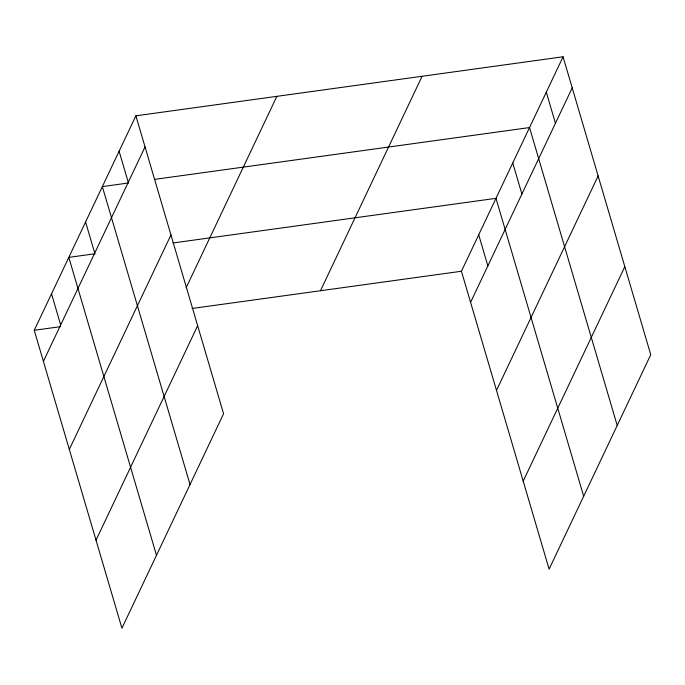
<?xml version="1.0" encoding="UTF-8"?>
<svg xmlns="http://www.w3.org/2000/svg" width="685" height="685" viewBox="0 0 685 685"><rect width="100%" height="100%" fill="white"/><g stroke="black" fill="none" stroke-linecap="round" stroke-linejoin="round"><path stroke-width="1.03" d="M135.887 115.825L223.567 413.749L121.93 628.213L34.25 330.29L135.887 115.825L563.07 56.786L650.75 354.71L549.113 569.175L461.433 271.251L563.07 56.786M43.403 361.38L145.032 146.907M69.313 449.437L170.95 234.964M186.132 287.786L276.86 96.337M96.02 540.157L197.657 325.692M320.46 290.74L422.097 76.266M470.578 302.342L572.215 87.868M496.497 390.399L598.133 175.925M523.194 481.118L624.831 266.653M128.643 182.964L102.348 186.603L190.028 484.518M154.947 179.333L529.531 127.564L617.211 425.479M95.104 253.741L68.808 257.372L156.488 555.295M172.954 242.978L495.983 198.333L583.671 496.257M34.25 330.29L60.554 326.659M192.057 308.481L461.433 271.251M546.296 92.175L555.449 123.257M512.757 162.944L521.91 194.035M478.712 234.792L487.857 265.883M119.113 151.214L128.266 182.296M85.574 221.983L94.727 253.073M51.529 293.831L60.674 324.921"/></g></svg>
